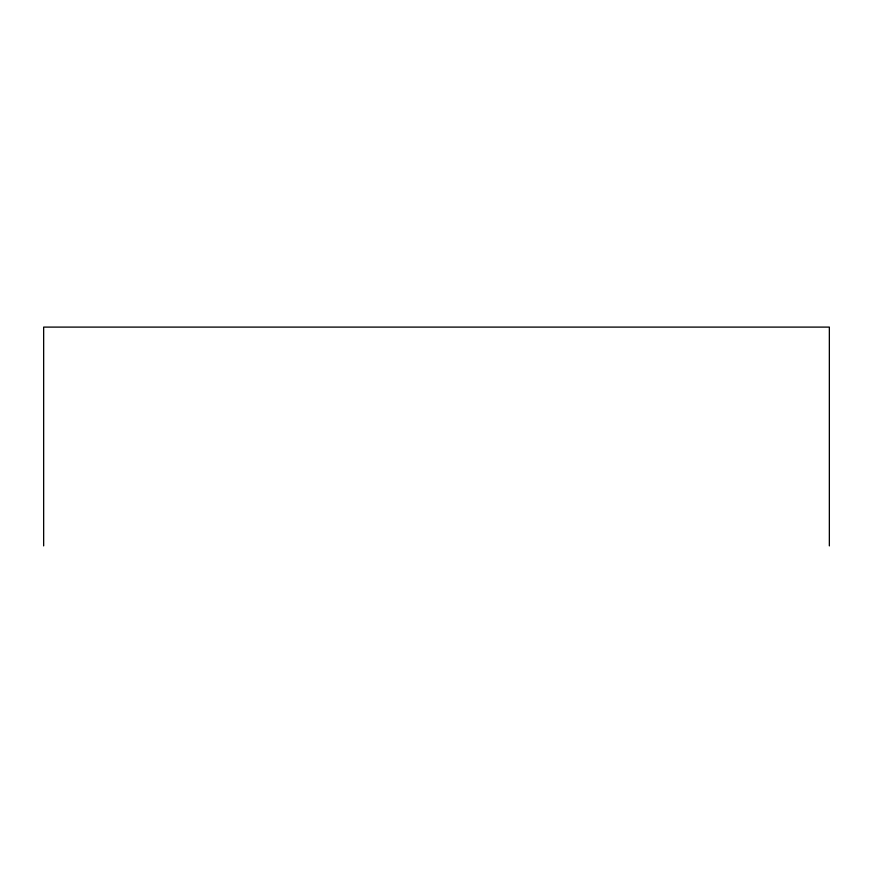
<?xml version="1.0" encoding="UTF-8"?>
<svg xmlns="http://www.w3.org/2000/svg" width="873" height="873" viewBox="0 0 873 873"><rect width="100%" height="100%" fill="white"/><g stroke="black" fill="none" stroke-linecap="round" stroke-linejoin="round"><path stroke-width="1.31" d="M829.35 545.898L829.35 327.102L43.65 327.102L43.65 545.898"/></g></svg>
